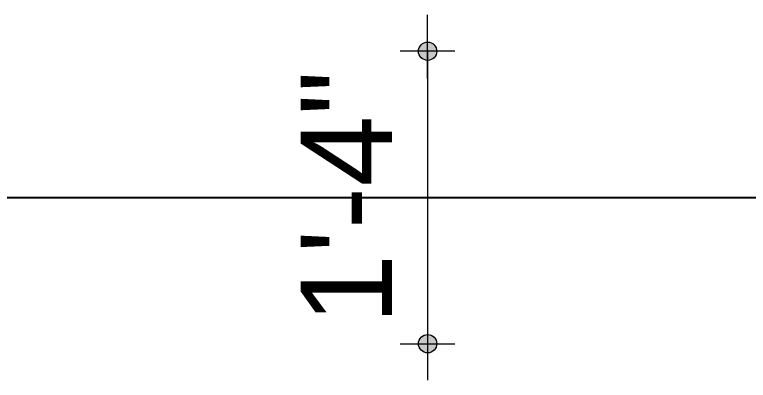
# Model space of a CAD drawing. Header units: inches. Extents: x -4597 to 93300, y -11124 to 5932.
# Drawn here: x 402.9 to 443.07, y -9385.54 to -9365.54 of the extents above; entities that cross this region are included whole.
import ezdxf

# ---------------------------------------------------------------- set-up
doc = ezdxf.new("R2010")
doc.units = ezdxf.units.IN
doc.header["$LTSCALE"] = 0.5
doc.header["$MEASUREMENT"] = 0
doc.header["$PDMODE"] = 66
doc.layers.add('hatch', color=9, linetype='Continuous', lineweight=0)
doc.layers.add('Toilet', color=7, linetype='Continuous', lineweight=25)
doc.styles.get("Standard").update_dxf_attribs({"font": 'arial.ttf'})
doc.dimstyles.new('S8', dxfattribs={"dimtxt": 5, "dimasz": 1, "dimexe": 6, "dimexo": 18, "dimgap": 1.9375, "dimtad": 1, "dimdec": 0, "dimzin": 3, "dimdsep": 46, "dimlunit": 4, "dimtxsty": 'Standard', "dimblk": 'dot 2', "dimcen": 12, "dimse1": 1, "dimse2": 1, "dimclrd": 1, "dimclre": 1, "dimclrt": 256, "dimadec": 0, "dimazin": 0, "dimtfac": 0.75, "dimtdec": 0, "dimtix": 1, "dimtmove": 1, "dimatfit": 3, "dimldrblk": 'DOT', "dimfxl": 1, "dimtolj": 1, "dimtzin": 0, "dimlwd": 9, "dimlwe": 9, "dimarcsym": 0})

# ---------------------------------------------------------------- blocks, each defined once
blk = doc.blocks.new('dot1')
at = {"layer": 'hatch'}
h = blk.add_hatch(color=256, dxfattribs=at)
edge = h.paths.add_edge_path()
edge.add_arc((0, 0), 1, 0, 360)
for p, q in [((0, 3), (0, -3)), ((3, 0), (-3, 0))]:
    blk.add_line(p, q, dxfattribs=at)
blk.add_circle((0, 0), 1, dxfattribs=at)
blk = doc.blocks.new('dot 2')
at = {"layer": 'hatch', "xscale": 0.5, "yscale": 0.5, "zscale": 0.5}
blk.add_blockref('dot1', (0, 0), dxfattribs=at)
blk = doc.blocks.new('*D334')
at = {"layer": 'Defpoints', "color": 0, "transparency": 16777216}
for p in [(451.563, -9367.541), (425.513, -9383.541), (451.839, -9383.541)]:
    blk.add_point(p, dxfattribs=at)
at = {"layer": 'Toilet', "color": 1, "lineweight": 9, "transparency": 16777216}
for p, q in [((425.513, -9366.541), (425.513, -9365.541)), ((425.513, -9367.541), (425.513, -9383.541)), ((425.513, -9384.541), (425.513, -9385.541))]:
    blk.add_line(p, q, dxfattribs=at)
for p, rotation in [((425.513, -9367.541), 270), ((425.513, -9383.541), 90)]:
    blk.add_blockref('dot 2', p, dxfattribs=dict(at, rotation=rotation))
at = {"layer": 'Toilet', "transparency": 16777216, "insert": (421.065, -9375.541), "char_height": 5, "attachment_point": 5, "rotation": 90}
blk.add_mtext('\\A1;1\'-4"', dxfattribs=at)
blk = doc.blocks.new('_Dot')
at = {"color": 0, "linetype": 'ByBlock', "lineweight": -2}
blk.add_line((-0.5, 0), (-1, 0), dxfattribs=at)
at = {"color": 0, "linetype": 'ByBlock', "const_width": 0.5}
blk.add_lwpolyline([(-0.25, 0, 1), (0.25, 0, 1)], format="xyb", close=True, dxfattribs=at)

msp = doc.modelspace()

# ---------------------------------------------------------------- linework, layer by layer
at = {"layer": 'Toilet'}
msp.add_line((398.258, -9375.541), (745.547, -9375.541), dxfattribs=at)

# ---------------------------------------------------------------- dimensions: what is measured, and where the dimension line sits
dim = msp.add_linear_dim(base=(425.513, -9383.541), p1=(451.563, -9367.541), p2=(451.839, -9383.541), angle=90, dimstyle='S8', override={"dimfxl": 2, "dimfxlon": 1, "dimarcsym": 1}, dxfattribs=at)
dim.commit()
dim.dimension.update_dxf_attribs({"geometry": '*D334', "text_midpoint": (421.065, -9375.541)})

doc.saveas('drawing.dxf')
